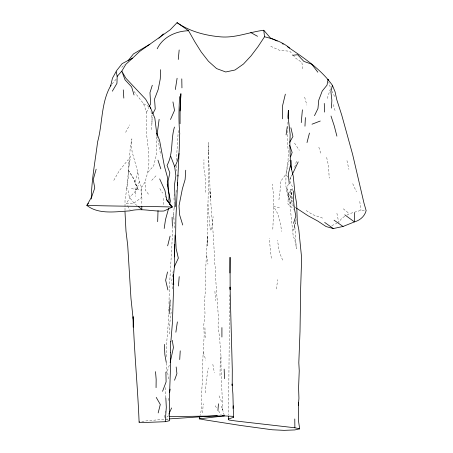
<?xml version="1.0" encoding="UTF-8"?>
<svg xmlns="http://www.w3.org/2000/svg" width="453" height="453" viewBox="0 0 453 453"><rect width="100%" height="100%" fill="white"/><g stroke="black" fill="none" stroke-linecap="round" stroke-linejoin="round"><path stroke-width="0.34" stroke-dasharray="2.27 1.7" d="M125.005 210.509L125.017 200.475L128.04 179.864L130.288 146.993L131.902 138.861L131.359 144.654L132.117 151.812L137.752 171.964L139.32 181.545L141.534 187.463L141.149 197.802L133.29 203.584L126.364 203.81L127.406 205.554M229.648 294.807L228.544 414.886M165.56 397.819L165.894 385.945M176.296 165.447L176.109 170.979M208.391 152.401L208.289 142.604C209.241 177.027 207.434 211.415 207.264 245.815L207.417 235.968L205.775 267.349L205.486 289.382L204.399 302.87L205.016 313.453L203.748 325.362L204.195 334.773L202.865 358.969L202.695 376.602L201.285 397.57L201.585 408.816L200.028 415.492M163.318 204.552L163.442 197.032M219.994 375.526L220.158 364.908L221.013 356.392L219.518 337.14L218.086 326.217L218.352 316.511L215.77 280.101L215.418 268.856L214.694 262.74L213.595 239.326L209.886 190.498L210.52 198.816L208.397 151.766M205.69 192.31L205.877 180.951L203.941 168.539L203.941 159.643M134.082 91.495L143.544 103.72L146.551 112.208L146.517 133.777L148.799 153.341L148.929 162.865L147.672 172.57L145.039 182.078L141.534 187.463L140.996 190.067L141.908 198.471L141.766 205.147M224.195 415.203L221.727 406.545L222.599 409.914C222.236 392.083 220.736 374.206 221.013 356.392M169.388 333.969L169.609 324.467L171.132 312.377L170.521 304.869M151.931 123.573L152.134 115.011M166.228 356.709C165.985 342.417 168.584 328.317 168.465 314.048M287.938 122.146L287.882 126.268M151.693 129.615L152.095 118.114L150.86 110.719M168.59 311.245L168.776 307.043M272.814 229.224C273.391 214.207 274.586 199.065 272.242 184.133M288.357 184.026L286.874 188.544L288.391 193.686L287.921 203.958L294.139 209.507M176.364 160.521L178.363 129.286M168.986 303.725C169.348 277.887 172.061 252.145 172.565 226.313M202.565 412.893L203.233 403.799M173.244 218.335L174.399 204.326M128.522 170.906L126.602 189.445M205.277 392.825L206.33 380.894L208.255 367.904M174.292 193.958L173.963 197.457L174.422 208.148M156.874 136.812L156.313 142.214L156.585 153.89L153.703 165.849L147.672 172.57M211.585 229.682L213.148 216.608M278.929 199.779L280.096 190.702L280.441 181.664L285.939 174.297M164.767 415.271L164.382 417.989L166.07 417.298M165.152 412.558L165.345 411.199M276.387 288.974L277.717 279.637M173.256 270.911L171.732 280.866L172.729 289.099M168.29 400.537L168.726 397.847M176.234 192.344L176.693 189.631M129.031 165.419L130.719 155.985M294.739 224.858L293.759 230.237L296.103 219.682L294.739 224.858L296.307 248.731L295.792 243.527L293.153 235.424L289.994 205.503L287.406 194.971L285.82 185.458L286.024 174.162L288.023 160.532L288.363 152.044L287.576 144.258L287.887 126.948M137.752 171.964L135.419 181.778L136.834 189.762L130.079 196.919L126.364 203.81M294.682 167.287L296.8 159.937M139.32 181.545L136.834 189.762L130.373 188.255M169.286 365.169L167.542 370.537L168.374 378.918M327.242 98.477L330.554 88.46L328.782 81.925M289.325 160.068L288.38 162.593L286.024 174.162L287.627 177.066M290.05 178.867L291.704 175.051M168.306 415.361L167.752 416.601L166.63 417.066M289.824 179.954L292.009 175.107M146.551 112.208L148.878 107.44M125.628 132.344L129.683 124.886M113.794 180.373L119.179 170.911L128.21 159.632L128.754 170.94L132.791 177.372L138.505 190.509L133.097 177.48L128.754 170.94M294.376 206.585L290.979 204.077L288.867 196.885L288.391 193.686L291.953 189.065L290.843 197.265L293.255 205.288M112.038 83.964L116.144 79.207M151.687 180.362L157.049 174.716M121.749 67.367L124.666 64.309M344.75 216.415L341.868 218.097L338.748 222.508L336.845 212.984M347.049 215.062L349.354 213.714L360.996 210.322L365.509 210.634M331.834 225.611L336.862 223.352M141.817 421.33L164.479 419.201M165.181 419.161L168.686 418.946M279.45 207.848L273.635 206.426L277.916 214.059L280.492 223.312L281.568 231.438M322.581 218.103L312.734 214.66L304.744 209.682M270.758 46.297L279.433 50.249L289.88 51.268L292.576 54.462M168.544 420.197L165.424 418.566M143.544 103.72L149.683 107.021M165.045 196.449L167.904 198.499L168.159 199.801M294.943 207.004L296.075 207.842M137.14 205.651L134.009 203.142L129.365 197.174L127.689 188.567M343.272 208.793L349.354 213.714M293.023 54.994L295.718 58.188L301.857 62.401L302.814 68.765M148.493 194.212L145.379 190.192L145.039 182.078M288.391 193.686L290.843 197.265L290.435 189.258L292.78 200.673M215.164 405.769L217.049 408.606M218.556 410.871L221.194 414.835M294.524 143.097L299.303 150.305M159.83 188.561L162.576 193.097M127.752 206.132L130.181 210.198M331.811 90.94L335.26 97.757M289.841 181.189L292.434 186.846L290.979 204.077L289.263 196.353M352.728 183.691L356.398 191.749M219.065 395.86L222.151 403.085M282.666 260.118L279.32 252.179L277.513 240.316M203.272 352.423L205.832 360.18M318.855 147.18L321.018 154.196M333.272 104.558L335.413 111.778M304.643 97.14L306.874 105.09M286.874 188.544L288.867 196.885M346.964 160.645L348.918 169.343M156.931 135.521L158.839 143.98L160.685 155.271M326.653 157.372L328.578 166.149L329.195 178.12M212.831 364.342L214.354 372.576M174.983 228.057L174.116 222.712L173.697 212.751M206.647 255.254L207.961 264.127M359.767 201.472L360.996 210.322M271.307 258.261L269.201 238.176M210.294 230.09L207.899 204.456M135.034 187.87L135.843 196.398M214.903 291.319L215.56 300.713M166.404 363.017L166.795 372.864M204.954 327.825L205.249 337.666"/><path stroke-width="0.68" d="M221.913 337.015L221.919 327.581M180.062 123.748L180.084 110.945L180.889 93.765L180.084 110.945M229.903 272.961L230.056 257.281L230.141 289.501L230.045 287.038L232.287 369.501L232.213 385.701L232.146 383.997L232.91 394.138L233.493 417.304L228.284 419.121L228.958 420.016L236.313 421.052L294.886 427.774L299.665 428.844L298.402 420.237L298.385 402.445L298.351 405.611L298.94 398.289L298.589 387.796L299.24 370.781L298.816 362.779L300.011 331.42L300.684 287.4L301.647 258.057L298.827 229.858L297.293 222.117L296.647 203.64L295.118 194.784L293.238 176.115L290.503 165.209L289.852 143.98L290.147 134.558L288.125 116.608L288.351 110.362L288.051 118.686M282.547 118.85L282.632 105.475L285.345 94.145M293.555 190.923L293.482 199.433L294.342 208.431L295.837 216.024L293.527 223.374M156.059 387.666L156.16 379.41L155.515 371.647M91.268 198.963C91.563 179.841 95.255 160.945 97.582 141.982C102.763 123.199 100.866 102.14 111.127 85.022M168.929 203.023L169.054 194.762L167.253 184.229L167.497 186.036L167.434 177.174L164.354 165.985L159.53 140.198L156.795 133.516M354.603 212.655L354.433 221.902L343.04 226.472L333.334 228.55L326.081 226.557L317.802 221.075L307.915 215.69L296.636 208.261M175.068 235.101L174.564 251.642L174.728 263.725L173.437 276.732L173.709 284.314L172.417 322.666L170.86 341.822M170.345 352.247L170.628 341.568M174.416 256.891L174.75 244.348M116.217 71.874L117.168 76.376L116.948 83.369L112.327 91.2M157.672 221.676L158.018 210.702M177.633 182.485L175.9 217.689L175.639 234.903M160.639 69.688L160.254 78.998L158.193 89.484L154.535 99.094L155.249 108.98L152.757 113.805M177.995 175.084L177.372 185.554M179.06 153.454L177.916 176.104M179.631 96.614C178.884 108.952 178.567 121.336 179.762 133.652C178.539 144.79 181.098 156.591 174.682 166.625L175.872 175.753L174.462 184.92L175.441 206.636M304.965 126.2L305.401 117.576M331.46 108.097L331.868 100.226L330.888 91.551L332.4 85.311C320.86 69.003 303.606 57.741 287.31 46.631M233.069 408.396L233.21 405.786M179.716 359.586L180.226 350.854M228.284 419.121L228.459 416.296M185.741 170.198L185.118 179.53L182.378 188.788L179.014 205.804L179.592 214.813L182.752 225.022M133.171 327.191L133.142 316.721C134.184 351.924 137.735 387.038 139.111 422.247L143.233 422.53L165.237 421.703L166.308 407.281L165.838 398.034M169.15 313.895L170.203 300.011M178.442 285.99L179.201 276.619M169.569 204.337L170.368 200.985L168.522 190.543L168.08 181.126L169.835 172.865L167.044 165.402C173.516 153.612 170.605 139.643 174.462 127.044M217.921 410.531L218.476 403.793M301.256 122.621L302.394 109.807M178.272 59.473L179.167 49.966M157.01 135.464L159.133 119.303M286.092 134.886L287.27 126.534M175.872 332.225L177.372 321.89M164.184 228.51L165.498 219.637L168.612 208.357M175.317 89.524L177.1 78.25M169.603 392.474L170.152 389.11M170.158 362.485L173.437 347.536L172.276 340.339M167.519 271.959L165.639 280.22L167.904 289.954M110.645 86.019L112.446 78.227L116.71 70.504L122.14 63.641L132.695 58.058L139.598 51.506L170.226 29.779L177.072 22.65C189.898 31.58 205.753 35.651 221.2 36.903C235.826 37.984 249.478 32.01 263.776 30.255L270.35 37.91L277.236 41.053M299.665 428.844L294.824 429.931L284.059 430.35L272.111 429.761L240.486 425.452L204.711 419.846L199.252 418.832L199.716 416.828M290.503 165.209L288.295 174.224L289.246 183.793M167.65 245.849L170.09 236.109M158.165 412.938L160.288 404.461L156.234 397.389M307.004 142.582L309.456 133.057M96.149 169.179L93.233 179.614L94.762 187.995L91.716 196.812L86.846 205.396C98.612 214.716 115.662 211.659 129.592 210.9C141.053 207.853 152.423 211.698 163.997 211.002L172.361 207.015L166.698 199.79L164.971 190.588L159.683 178.924M152.293 85.243L149.971 92.672L150.628 103.862L149.167 106.84M174.535 380.237L176.913 373.6L176.166 366.964M162.57 391.318L166.104 381.879L165.9 372.128M290.509 156.908L292.162 152.491L289.682 145.379M139.111 422.247L139.303 421.76M170.481 119.518L174.53 110.39L172.938 101.908M168.856 414.127L171.608 407.949M292.281 174.501L298.193 161.897M174.246 266.993L178.34 258.131L176.121 248.589L175.515 235.611M314.478 115.679L317.961 108.516L318.753 100.158L322.213 91.059L327.021 85.13L328.074 79.309L328.431 80.617M289.66 142.287L292.938 136.54L290.888 127.774M263.776 30.255L264.535 36.767L258.029 46.648L251.047 55.883L243.465 64.032L234.994 70.005L225.724 71.976L216.585 68.584L208.431 61.251L201.223 51.993L194.762 41.693L188.573 30.736L177.072 22.65M157.208 48.794C162.842 36.993 175.979 31.053 188.573 30.736M88.448 203.312L86.846 205.396C115.345 206.262 143.867 206.223 172.361 207.015L169.411 204.184M128.074 60.742L133.437 53.947L149.864 44.275M117.168 76.376L121.806 71.138L125.855 64.32L132.695 58.058M158.924 38.233L163.323 33.907M311.998 124.201L320.26 121.03M165.237 421.703L169.581 420.712C168.567 397.949 170.945 375.101 170.515 352.298M199.252 418.832L224.382 415.871L222.695 415.588M292.627 55.323L297.632 54.694L303.855 61.382L311.749 64.218L317.842 72.203M169.382 418.9L217.332 415.644M169.116 416.59L224.037 415.916L232.955 416.324L233.493 417.304M264.535 36.767C273.482 38.964 282.479 42.004 289.626 48.012M250.747 32.542L257.536 36.297M282.106 43.516L283.261 44.213M334.082 220.203L343.04 226.472M324.665 222.417L333.334 228.55M344.784 214.824L354.433 221.902C360.107 220.288 364.597 216.353 366.154 210.679L363.974 203.086L352.61 154.343L341.721 115.068L336.777 99.694L335.095 91.868L332.4 85.311M138.182 206.489L141.834 209.422L141.783 206.364M156.812 134.116L154.841 118.165L150.3 107.355L145.656 99.23L125.843 78.193L121.806 71.138L125.022 79.819L131.625 86.897L134.031 94.988M166.698 199.79L167.65 201.472M170.73 156.359L174.682 166.625M331.001 116.036L334.252 125.894L336.907 136.155M157.955 160.119L160.815 168.85M166.285 362.502L164.864 354.761L164.354 344.382M150.3 107.355L150.521 108.697M133.159 319.065L130.962 298.334L127.735 245.588L125.979 231.109L125.005 211.851M123.267 89.864L123.828 98.114M291.075 160.396L291.466 169.665M173.335 274.342L173.437 276.732M173.34 274.546L173.709 284.314M224.161 369.144L224.501 378.68M172.083 217.236L172.4 226.126M324.274 103.431L324.535 112.078M181.789 78.856L181.947 87.893M294.778 418.968L294.886 427.774"/></g></svg>
